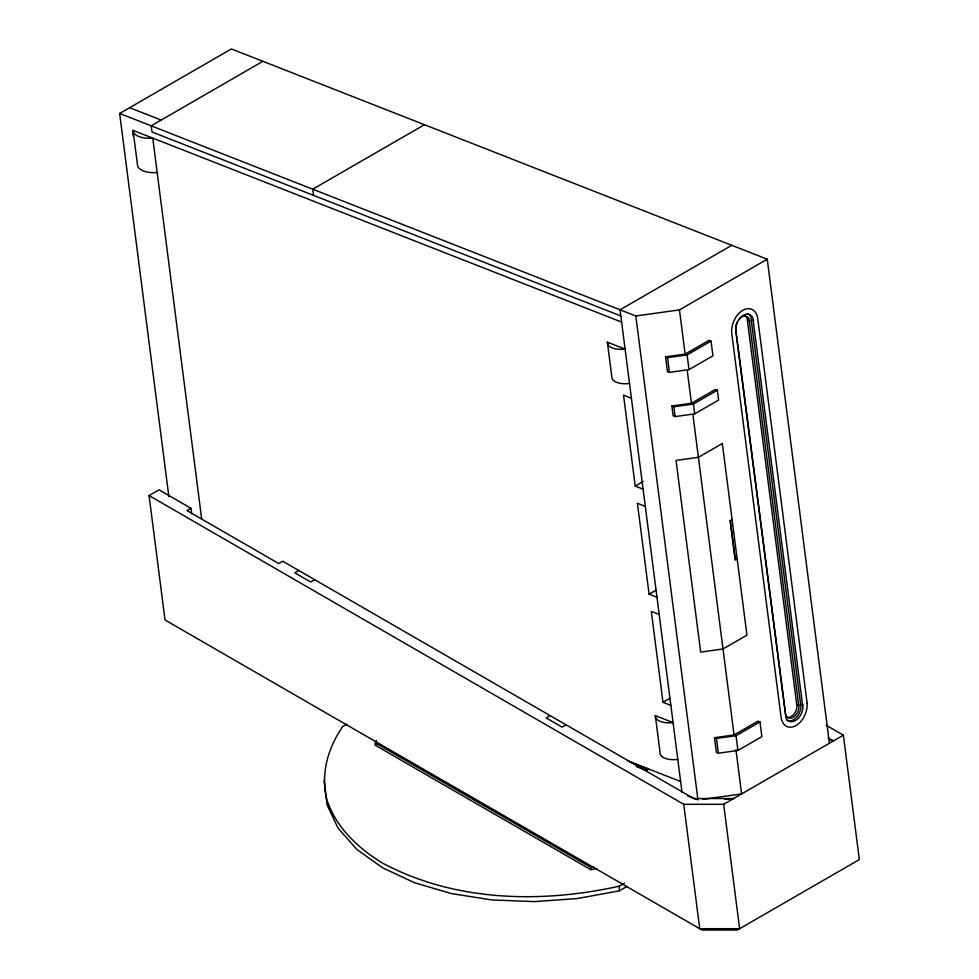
<?xml version="1.0" encoding="UTF-8"?>
<svg xmlns="http://www.w3.org/2000/svg" width="979" height="979" viewBox="0 0 979 979"><rect width="100%" height="100%" fill="white"/><g stroke="black" fill="none" stroke-linecap="round" stroke-linejoin="round"><path stroke-width="1.47" d="M744.774 315.74A9.863 6.523 -68.6 0 1 747.099 318.199L797.028 706.936A9.863 6.523 -68.6 0 1 787.703 717.46M738.521 319.925A9.863 6.523 -68.6 0 1 749.07 318.983L798.999 707.707A9.863 6.523 -68.6 0 1 793.137 717.35A9.863 6.523 -68.6 0 1 785.782 715.343L735.767 329.066M747.87 313.904A12.715 8.407 -68.6 0 1 750.869 317.086L801.006 707.413A12.715 8.407 -68.6 0 1 786.981 720.409M735.829 327.684A12.715 8.407 -68.6 0 1 743.367 315.262A12.715 8.407 -68.6 0 1 752.839 317.857L802.976 708.184A12.715 8.407 -68.6 0 1 795.425 720.593A12.715 8.407 -68.6 0 1 785.953 718.011L735.718 330.743L735.865 326.607A9.863 6.523 -68.6 0 1 737.273 321.981M168.853 496.5L119.658 113.454L231.387 48.95L767.242 259.215L829.409 743.245M262.91 61.322L151.182 125.826L151.978 131.969L620.845 315.948M424.458 124.712L312.729 189.216L313.513 195.359M826.166 725.243L843.372 735.18L859.342 859.586L737.285 930.05L702.065 930.05L165.023 619.988L149.065 495.582L159.039 489.83L190.954 508.26L191.774 513.999M190.954 508.26L186.965 510.561L278.746 563.549L282.735 561.248L693.744 798.534L733.638 798.534L724.778 799.329M731.79 245.301L620.05 309.805L682.045 792.476M119.658 113.454L635.812 315.984L679.463 309.902L767.242 259.215M298.693 570.463L294.703 572.764L310.673 581.979L314.663 579.678M711.048 341.071L687.111 354.9L667.556 357.629L665.585 356.858L667.47 371.592L669.44 372.363L688.996 369.634L712.945 355.818L711.048 341.071L709.077 340.3L685.141 354.129L665.585 356.858M717.362 390.217L693.413 404.033L673.858 406.762L671.888 405.991L673.148 415.818L675.118 416.589L694.686 413.86L718.623 400.044L717.362 390.217L715.392 389.446L691.443 403.262L671.888 405.991M631.418 398.257L623.537 395.161L635.212 486.073L643.191 481.472M346.713 724.215L342.772 726.491C327.83 747.907 320.317 774.389 327.035 800.149C336.323 827.879 358.241 848.267 382.63 863.148C454.697 901.61 540.959 903.617 619.328 886.154L624.443 883.205M732.121 519.665L730.126 520.816L735.168 560.123L737.163 558.972L735.192 558.201L730.334 520.4M645.296 506.363L637.415 503.279L649.089 594.18L655.93 590.239M550.088 715.6L546.098 717.901L562.056 727.116L566.046 724.815M659.185 614.469L651.304 611.385L662.979 702.286L669.82 698.345M759.961 721.915L736.024 735.731L716.457 738.46L714.486 737.689L716.383 752.435L718.353 753.206L737.909 750.477L761.858 736.649L759.961 721.915L757.991 721.131L734.054 734.96L714.486 737.689M149.065 495.582L683.758 804.297L723.665 804.297L843.372 735.18M324.11 780.312L327.035 804.848L338.073 828.173L356.833 849.429L382.63 867.835L414.521 882.728L451.331 893.558L491.727 899.934L534.24 901.622L577.292 898.551L619.328 890.853L627.001 886.423M596.639 868.459L590.863 869.719L375.312 745.276L375.312 742.926L590.863 867.37L593.751 866.745M702.494 799.39L741.617 793.932L735.939 749.706M751.701 319.607L753.671 320.378M747.772 320.231L749.743 321.002M129.644 107.702L161.156 120.062M157.178 172.512A20.461 9.79 -7.3 0 1 137.476 164.778L133.058 130.378L621.628 322.091M607.372 342.161L625.104 349.111A17.108 8.187 -7.3 0 1 607.372 342.161L611.789 376.56A17.108 8.187 -7.3 0 0 629.521 383.511M635.212 486.073L643.093 489.17M649.089 594.18L656.97 597.276M801.116 704.342L803.086 705.125M797.114 704.476L799.084 705.247M662.979 702.286L670.86 705.382M655.343 715.625L673.062 722.588A17.108 8.187 -7.3 0 1 655.343 715.625L660.066 752.484A17.108 8.187 -7.3 0 0 677.798 759.435M627.453 760.683L680.638 781.548M629.766 761.98L648.049 769.164M636.203 766.447L647.462 770.865L647.156 768.405M687.478 795.903L696.669 799.5M829.164 739.255L833.398 740.944L828.124 737.897M688.996 369.634L687.111 354.9L685.141 354.129L679.463 309.902M694.686 413.86L693.413 404.033L691.443 403.262L687.331 371.212M737.909 750.477L736.024 735.731L734.054 734.96L692.936 414.827M667.556 357.629L669.44 372.363M673.858 406.762L675.118 416.589M716.457 738.46L718.353 753.206M723.665 804.297L739.622 928.704L699.728 928.704L683.758 804.297M635.812 315.984L697.978 800.014M201.674 518.931L152.761 138.112A20.461 9.79 -7.3 0 1 133.058 130.378M132.911 133.168L133.291 136.167M619.328 886.154L619.328 890.853M590.863 867.37L590.863 869.719M375.287 745.264A226.81 130.941 0 0 1 376.413 742.694M375.287 742.914A226.81 130.941 0 0 1 376.413 740.344M722.331 443.499L698.394 457.315L676.036 460.436L700.658 652.087L723.004 648.967L746.94 635.138L722.331 443.499M807.137 703.314L757.599 317.563A18.393 12.164 -68.6 0 0 742.731 310.319A18.393 12.164 -68.6 0 0 731.656 332.542L781.205 718.292A18.393 12.164 -68.6 0 0 796.062 725.549A18.393 12.164 -68.6 0 0 807.137 703.314"/></g></svg>
